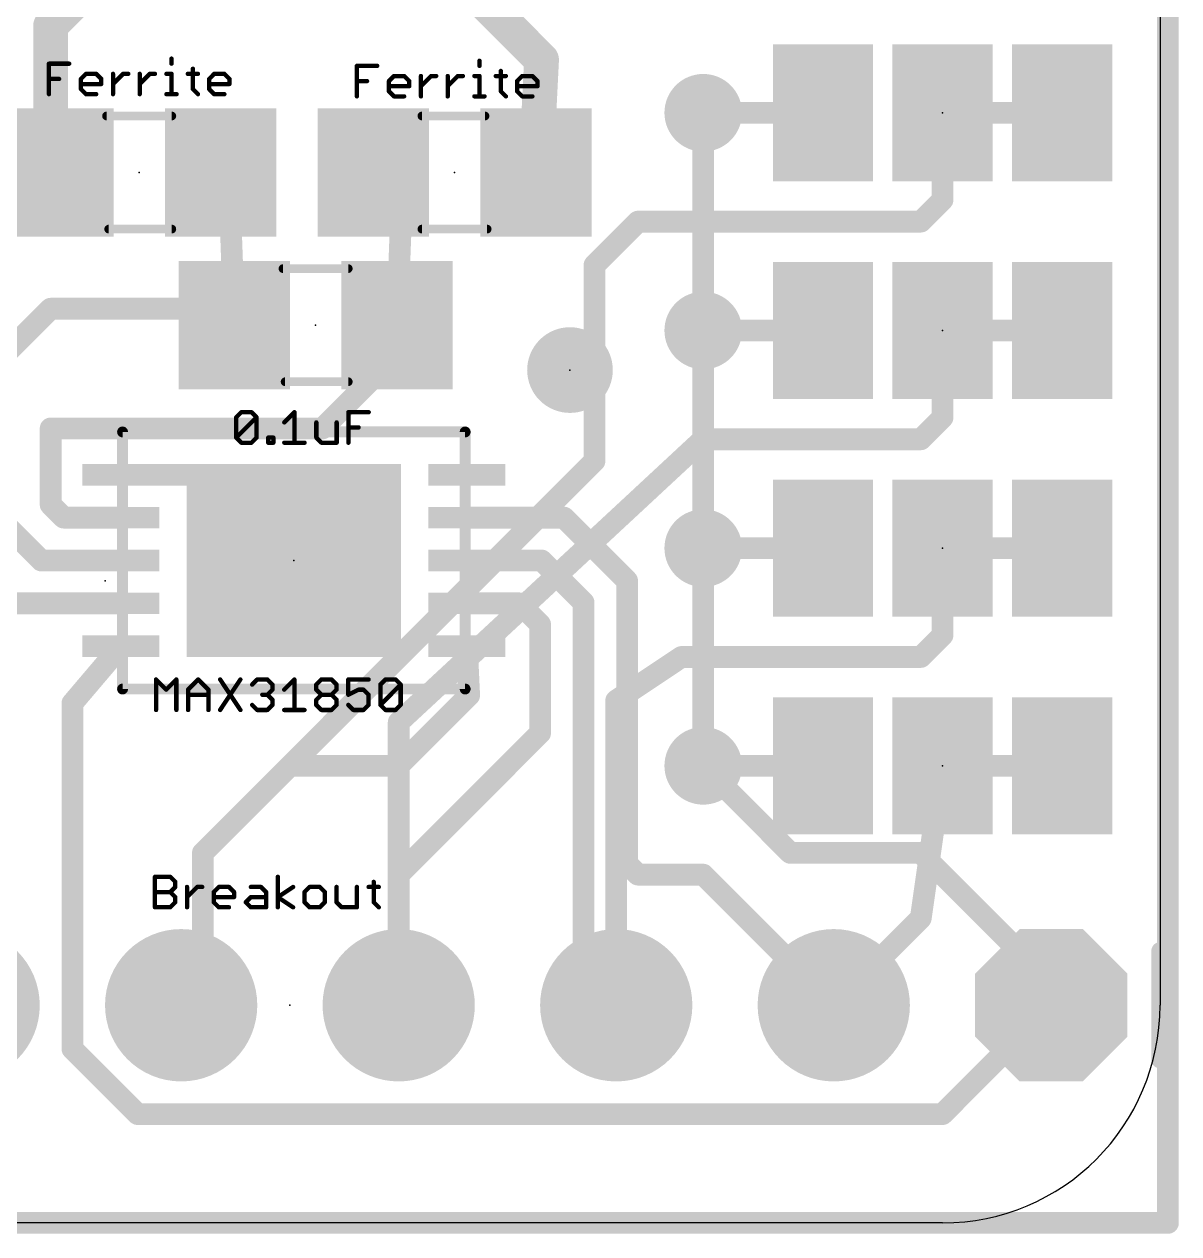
# Model space of a CAD drawing. Extents: x -0.1 to 20.5, y -0.1 to 21.1.
# Drawn here: x 7.06 to 20.54, y -0.13 to 13.99 of the extents above; entities that cross this region are included whole.
import ezdxf

# ---------------------------------------------------------------- set-up
doc = ezdxf.new("R2010")
doc.units = 0
for name, color, linetype in [('1', 12, 'CONTINUOUS'), ('16', 132, 'CONTINUOUS'), ('17', 110, 'CONTINUOUS'), ('18', 110, 'CONTINUOUS'), ('20', 53, 'CONTINUOUS'), ('23', 53, 'CONTINUOUS'), ('24', 53, 'CONTINUOUS'), ('27', 253, 'CONTINUOUS'), ('51', 253, 'CONTINUOUS')]:
    doc.layers.add(name, color=color, linetype=linetype)

# ---------------------------------------------------------------- blocks, each defined once
blk = doc.blocks.new('RECT')
blk.add_solid([(-0.5, -0.5), (0.5, -0.5), (-0.5, 0.5), (0.5, 0.5)])
blk = doc.blocks.new('PIE')
at = {"const_width": 0.5}
blk.add_lwpolyline([(0, -0.25, 1), (0, 0.25, 1), (0, -0.25)], format="xyb", dxfattribs=at)
blk = doc.blocks.new('OCTAGONP')
at = {"const_width": 0.5}
blk.add_lwpolyline([(-0.25, -0.1036), (-0.25, 0.1036), (-0.1036, 0.25), (0.1036, 0.25), (0.25, 0.1036), (0.25, -0.1036), (0.1036, -0.25), (-0.1036, -0.25), (-0.25, -0.1036), (-0.25, 0.1036)], dxfattribs=at)
blk = doc.blocks.new('ROUNDP')
at = {"const_width": 0.5}
blk.add_lwpolyline([(0, -0.25, 1), (0, 0.25, 1), (0, -0.25)], format="xyb", dxfattribs=at)
blk = doc.blocks.new('ROUNDV')
at = {"const_width": 0.5}
blk.add_lwpolyline([(0, -0.25, 1), (0, 0.25, 1), (0, -0.25)], format="xyb", dxfattribs=at)

msp = doc.modelspace()

# ---------------------------------------------------------------- linework, layer by layer
at = {"layer": '1'}
for points, const_width in [([(8.36, 14.964), (7.366, 13.97)], 0.4064), ([(11.86, 14.81), (13.098, 13.572)], 0.4064), ([(7.366, 13.97), (7.366, 12.402)], 0.4064), ([(13.098, 13.572), (13.032, 12.257)], 0.4064), ([(14.986, 12.954), (14.986, 10.414)], 0.254), ([(7.366, 12.402), (7.45, 12.257)], 0.4064), ([(9.444, 12.356), (9.35, 12.257)], 0.254), ([(9.51, 10.476), (9.444, 12.356)], 0.254), ([(11.476, 12.228), (11.132, 12.257)], 0.254), ([(11.41, 10.476), (11.476, 12.228)], 0.254), ([(6.858, 10.16), (7.366, 10.668)], 0.254), ([(7.366, 10.668), (9.382, 10.668)], 0.254), ([(9.382, 10.668), (9.51, 10.476)], 0.254), ([(11.43, 10.684), (11.41, 10.476)], 0.254), ([(11.43, 10.16), (11.43, 10.684)], 0.254), ([(14.986, 7.874), (14.986, 10.414)], 0.254), ([(10.541, 9.271), (11.43, 10.16)], 0.254), ([(7.366, 8.382), (7.366, 9.271)], 0.254), ([(7.366, 9.271), (10.541, 9.271)], 0.254), ([(8.186, 8.73), (9.05, 8.73)], 0.254), ([(9.05, 8.73), (10.16, 7.747)], 0.254), ([(7.518, 8.23), (7.366, 8.382)], 0.254), ([(8.186, 8.23), (7.518, 8.23)], 0.254), ([(12.226, 8.23), (13.36, 8.23)], 0.254), ([(13.36, 8.23), (14.097, 7.493)], 0.254), ([(7.256, 7.73), (6.858, 8.128)], 0.254), ([(14.986, 7.874), (14.986, 5.334)], 0.254), ([(8.186, 7.73), (7.256, 7.73)], 0.254), ([(10.206, 7.73), (10.2053, 7.7293)], 0.254), ([(12.226, 7.73), (13.098, 7.73)], 0.254), ([(13.098, 7.73), (13.589, 7.239)], 0.254), ([(14.097, 7.493), (14.097, 4.191)], 0.254), ([(8.186, 7.23), (6.722, 7.23)], 0.254), ([(12.226, 7.23), (12.836, 7.23)], 0.254), ([(12.836, 7.23), (13.081, 6.985)], 0.254), ([(13.589, 7.239), (13.589, 2.667)], 0.254), ([(13.081, 6.985), (13.081, 5.715)], 0.254), ([(8.186, 6.73), (7.62, 6.064)], 0.254), ([(12.226, 6.73), (12.253, 6.157)], 0.254), ([(12.253, 6.157), (11.43, 5.334)], 0.254), ([(7.62, 6.064), (7.62, 2.032)], 0.254), ([(13.081, 5.715), (11.43, 4.064)], 0.254), ([(10.16, 5.334), (9.144, 4.318)], 0.254), ([(11.43, 5.334), (10.16, 5.334)], 0.254), ([(14.986, 5.334), (16.002, 4.318)], 0.254), ([(9.144, 4.318), (9.144, 2.794)], 0.254), ([(16.002, 4.318), (17.526, 4.318)], 0.254), ([(17.526, 4.318), (19.05, 2.794)], 0.254), ([(14.097, 4.191), (14.224, 4.064)], 0.254), ([(11.43, 4.064), (11.43, 2.54)], 0.254), ([(14.224, 4.064), (14.986, 4.064)], 0.254), ([(14.986, 4.064), (16.51, 2.54)], 0.254), ([(9.144, 2.794), (8.89, 2.54)], 0.254), ([(19.05, 2.794), (19.05, 2.54)], 0.254), ([(13.589, 2.667), (13.97, 2.54)], 0.254), ([(17.78, 1.27), (19.05, 2.54)], 0.254), ([(7.62, 2.032), (8.382, 1.27)], 0.254), ([(8.382, 1.27), (17.78, 1.27)], 0.254)]:
    msp.add_lwpolyline(points, dxfattribs=dict(at, const_width=const_width))
for points, const_width in [([(7.4676, 13.97, 1), (7.2644, 13.97)], 0.2032), ([(7.2942, 14.0418, 1), (7.4378, 13.8982)], 0.2032), ([(13.1995, 13.5669, 1), (12.9965, 13.5771)], 0.2032), ([(13.0262, 13.5002, 1), (13.1698, 13.6438)], 0.2032), ([(15.0495, 12.954, 1), (14.9225, 12.954)], 0.127), ([(7.4539, 12.4529, 1), (7.2781, 12.3511)], 0.2032), ([(7.2644, 12.402, 1), (7.4676, 12.402)], 0.2032), ([(9.5075, 12.3582, 1), (9.3805, 12.3538)], 0.127), ([(9.49, 12.3123, 1), (9.398, 12.3997)], 0.127), ([(7.3621, 12.2061, 1), (7.5379, 12.3079)], 0.2032), ([(9.304, 12.3007, 1), (9.396, 12.2133)], 0.127), ([(11.1373, 12.3203, 1), (11.1267, 12.1937)], 0.127), ([(11.5395, 12.2256, 1), (11.4125, 12.2304)], 0.127), ([(11.4707, 12.1647, 1), (11.4813, 12.2913)], 0.127), ([(12.9305, 12.2621, 1), (13.1335, 12.2519)], 0.2032), ([(7.366, 10.7315, 1), (7.366, 10.6045)], 0.127), ([(7.4109, 10.6231, 1), (7.3211, 10.7129)], 0.127), ([(9.4348, 10.7032, 1), (9.3292, 10.6328)], 0.127), ([(9.382, 10.6045, 1), (9.382, 10.7315)], 0.127), ([(11.4935, 10.684, 1), (11.3665, 10.684)], 0.127), ([(11.4932, 10.6779, 1), (11.3668, 10.6901)], 0.127), ([(9.4465, 10.4738, 1), (9.5735, 10.4782)], 0.127), ([(9.4572, 10.4408, 1), (9.5628, 10.5112)], 0.127), ([(11.3468, 10.4821, 1), (11.4732, 10.4699)], 0.127), ([(11.3465, 10.4784, 1), (11.4735, 10.4736)], 0.127), ([(15.0495, 10.414, 1), (14.9225, 10.414)], 0.127), ([(14.9225, 10.414, 1), (15.0495, 10.414)], 0.127), ([(11.3665, 10.16, 1), (11.4935, 10.16)], 0.127), ([(11.4749, 10.1151, 1), (11.3851, 10.2049)], 0.127), ([(7.4295, 9.271, 1), (7.3025, 9.271)], 0.127), ([(7.366, 9.3345, 1), (7.366, 9.2075)], 0.127), ([(10.4961, 9.3159, 1), (10.5859, 9.2261)], 0.127), ([(10.541, 9.2075, 1), (10.541, 9.3345)], 0.127), ([(8.186, 8.7935, 1), (8.186, 8.6665)], 0.127), ([(9.0921, 8.7775, 1), (9.0079, 8.6825)], 0.127), ([(9.05, 8.6665, 1), (9.05, 8.7935)], 0.127), ([(7.4109, 8.4269, 1), (7.3211, 8.3371)], 0.127), ([(7.3025, 8.382, 1), (7.4295, 8.382)], 0.127), ([(7.518, 8.2935, 1), (7.518, 8.1665)], 0.127), ([(7.4731, 8.1851, 1), (7.5629, 8.2749)], 0.127), ([(8.186, 8.1665, 1), (8.186, 8.2935)], 0.127), ([(12.226, 8.2935, 1), (12.226, 8.1665)], 0.127), ([(13.4049, 8.2749, 1), (13.3151, 8.1851)], 0.127), ([(13.36, 8.1665, 1), (13.36, 8.2935)], 0.127), ([(15.0495, 7.874, 1), (14.9225, 7.874)], 0.127), ([(14.9225, 7.874, 1), (15.0495, 7.874)], 0.127), ([(7.256, 7.7935, 1), (7.256, 7.6665)], 0.127), ([(7.2111, 7.6851, 1), (7.3009, 7.7749)], 0.127), ([(8.186, 7.6665, 1), (8.186, 7.7935)], 0.127), ([(10.2053, 7.7293, 0.1989), (10.16, 7.747)], 0.254), ([(10.1588, 7.8105, 1), (10.1612, 7.6835)], 0.127), ([(10.1179, 7.6995, 1), (10.2021, 7.7945)], 0.127), ([(10.1604, 7.7742, 1), (10.2502, 7.6844)], 0.127), ([(10.2509, 7.6851, 1), (10.1611, 7.7749)], 0.127), ([(10.1612, 7.6835, 1), (10.2493, 7.775)], 0.127), ([(12.226, 7.7935, 1), (12.226, 7.6665)], 0.127), ([(13.1429, 7.7749, 1), (13.0531, 7.6851)], 0.127), ([(13.098, 7.6665, 1), (13.098, 7.7935)], 0.127), ([(14.1605, 7.493, 1), (14.0335, 7.493)], 0.127), ([(14.0521, 7.4481, 1), (14.1419, 7.5379)], 0.127), ([(8.186, 7.1665, 1), (8.186, 7.2935)], 0.127), ([(12.226, 7.2935, 1), (12.226, 7.1665)], 0.127), ([(12.8809, 7.2749, 1), (12.7911, 7.1851)], 0.127), ([(12.836, 7.1665, 1), (12.836, 7.2935)], 0.127), ([(13.6525, 7.239, 1), (13.5255, 7.239)], 0.127), ([(13.5441, 7.1941, 1), (13.6339, 7.2839)], 0.127), ([(13.1445, 6.985, 1), (13.0175, 6.985)], 0.127), ([(13.0361, 6.9401, 1), (13.1259, 7.0299)], 0.127), ([(8.2344, 6.6889, 1), (8.1376, 6.7711)], 0.127), ([(12.2894, 6.733, 1), (12.1626, 6.727)], 0.127), ([(12.1896, 6.154, 1), (12.3164, 6.16)], 0.127), ([(12.2979, 6.1121, 1), (12.2081, 6.2019)], 0.127), ([(7.6835, 6.064, 1), (7.5565, 6.064)], 0.127), ([(7.5716, 6.1051, 1), (7.6684, 6.0229)], 0.127), ([(13.1259, 5.6701, 1), (13.0361, 5.7599)], 0.127), ([(13.0175, 5.715, 1), (13.1445, 5.715)], 0.127), ([(10.16, 5.3975, 1), (10.16, 5.2705)], 0.127), ([(10.2049, 5.2891, 1), (10.1151, 5.3789)], 0.127), ([(11.3851, 5.3789, 1), (11.4749, 5.2891)], 0.127), ([(11.43, 5.2705, 1), (11.43, 5.3975)], 0.127), ([(15.0309, 5.3789, 1), (14.9411, 5.2891)], 0.127), ([(14.9225, 5.334, 1), (15.0495, 5.334)], 0.127), ([(9.2075, 4.318, 1), (9.0805, 4.318)], 0.127), ([(9.0991, 4.3629, 1), (9.1889, 4.2731)], 0.127), ([(16.002, 4.3815, 1), (16.002, 4.2545)], 0.127), ([(15.9571, 4.2731, 1), (16.0469, 4.3629)], 0.127), ([(17.5709, 4.3629, 1), (17.4811, 4.2731)], 0.127), ([(17.526, 4.2545, 1), (17.526, 4.3815)], 0.127), ([(14.1419, 4.2359, 1), (14.0521, 4.1461)], 0.127), ([(14.0335, 4.191, 1), (14.1605, 4.191)], 0.127), ([(11.4935, 4.064, 1), (11.3665, 4.064)], 0.127), ([(11.3851, 4.1089, 1), (11.4749, 4.0191)], 0.127), ([(14.224, 4.1275, 1), (14.224, 4.0005)], 0.127), ([(14.1791, 4.0191, 1), (14.2689, 4.1089)], 0.127), ([(15.0309, 4.1089, 1), (14.9411, 4.0191)], 0.127), ([(14.986, 4.0005, 1), (14.986, 4.1275)], 0.127), ([(9.0805, 2.794, 1), (9.2075, 2.794)], 0.127), ([(9.1889, 2.7491, 1), (9.0991, 2.8389)], 0.127), ([(19.1135, 2.794, 1), (18.9865, 2.794)], 0.127), ([(19.0051, 2.7491, 1), (19.0949, 2.8389)], 0.127), ([(13.6091, 2.7272, 1), (13.5689, 2.6068)], 0.127), ([(13.5255, 2.667, 1), (13.6525, 2.667)], 0.127), ([(8.8451, 2.5849, 1), (8.9349, 2.4951)], 0.127), ([(11.3665, 2.54, 1), (11.4935, 2.54)], 0.127), ([(13.9499, 2.4798, 1), (13.9901, 2.6002)], 0.127), ([(16.4651, 2.4951, 1), (16.5549, 2.5849)], 0.127), ([(18.9865, 2.54, 1), (19.1135, 2.54)], 0.127), ([(19.0949, 2.4951, 1), (19.0051, 2.5849)], 0.127), ([(7.6649, 2.0769, 1), (7.5751, 1.9871)], 0.127), ([(7.5565, 2.032, 1), (7.6835, 2.032)], 0.127), ([(8.382, 1.3335, 1), (8.382, 1.2065)], 0.127), ([(8.3371, 1.2251, 1), (8.4269, 1.3149)], 0.127), ([(17.7351, 1.3149, 1), (17.8249, 1.2251)], 0.127), ([(17.78, 1.2065, 1), (17.78, 1.3335)], 0.127)]:
    msp.add_lwpolyline(points, format="xyb", dxfattribs=dict(at, const_width=const_width))
at = {"layer": '16', "const_width": 0.254}
for points in [[(20.412, 21), (20.412, 0)], [(16.383, 12.954), (14.986, 12.954)], [(17.78, 12.954), (17.78, 11.938)], [(17.78, 12.954), (19.304, 12.954)], [(17.78, 11.938), (17.526, 11.684)], [(14.224, 11.684), (13.716, 11.176)], [(17.526, 11.684), (14.224, 11.684)], [(13.716, 11.176), (13.716, 8.89)], [(16.383, 10.414), (14.986, 10.414)], [(17.78, 10.414), (17.78, 9.398)], [(18.034, 10.414), (19.05, 10.414)], [(17.78, 9.398), (17.526, 9.144)], [(14.986, 9.144), (11.43, 5.842)], [(17.526, 9.144), (14.986, 9.144)], [(13.716, 8.89), (9.144, 4.318)], [(16.383, 7.874), (14.986, 7.874)], [(17.78, 7.874), (17.78, 6.858)], [(18.034, 7.874), (19.05, 7.874)], [(10.16, 7.747), (10.414, 7.62)], [(17.78, 6.858), (17.526, 6.604)], [(14.732, 6.604), (13.97, 6.096)], [(17.526, 6.604), (14.732, 6.604)], [(13.97, 6.096), (13.97, 2.54)], [(11.43, 5.842), (11.43, 2.54)], [(16.256, 5.334), (14.986, 5.334)], [(16.51, 5.08), (16.256, 5.334)], [(16.383, 5.334), (16.51, 5.207)], [(17.78, 5.334), (17.526, 3.556)], [(18.034, 5.334), (19.05, 5.334)], [(16.51, 5.207), (16.51, 5.08)], [(9.144, 4.318), (9.144, 2.794)], [(17.526, 3.556), (16.51, 2.54)], [(9.144, 2.794), (8.89, 2.54)], [(20.412, 0), (2.54, 0)]]:
    msp.add_lwpolyline(points, dxfattribs=at)
at = {"layer": '16', "const_width": 0.127}
for points in [[(14.986, 13.0175, 1), (14.986, 12.8905)], [(16.383, 12.8905, 1), (16.383, 13.0175)], [(17.8435, 12.954, 1), (17.7165, 12.954)], [(17.78, 13.0175, 1), (17.78, 12.8905)], [(19.304, 12.8905, 1), (19.304, 13.0175)], [(17.7165, 11.938, 1), (17.8435, 11.938)], [(17.8249, 11.8931, 1), (17.7351, 11.9829)], [(14.224, 11.7475, 1), (14.224, 11.6205)], [(14.2689, 11.6391, 1), (14.1791, 11.7289)], [(17.4811, 11.7289, 1), (17.5709, 11.6391)], [(17.526, 11.6205, 1), (17.526, 11.7475)], [(13.7795, 11.176, 1), (13.6525, 11.176)], [(13.6711, 11.2209, 1), (13.7609, 11.1311)], [(14.986, 10.4775, 1), (14.986, 10.3505)], [(16.383, 10.3505, 1), (16.383, 10.4775)], [(17.8435, 10.414, 1), (17.7165, 10.414)], [(18.034, 10.4775, 1), (18.034, 10.3505)], [(19.05, 10.3505, 1), (19.05, 10.4775)], [(17.7165, 9.398, 1), (17.8435, 9.398)], [(17.8249, 9.3531, 1), (17.7351, 9.4429)], [(14.986, 9.2075, 1), (14.986, 9.0805)], [(15.0292, 9.0975, 1), (14.9428, 9.1905)], [(17.4811, 9.1889, 1), (17.5709, 9.0991)], [(17.526, 9.0805, 1), (17.526, 9.2075)], [(13.6525, 8.89, 1), (13.7795, 8.89)], [(13.7609, 8.8451, 1), (13.6711, 8.9349)], [(14.986, 7.9375, 1), (14.986, 7.8105)], [(16.383, 7.8105, 1), (16.383, 7.9375)], [(17.8435, 7.874, 1), (17.7165, 7.874)], [(18.034, 7.9375, 1), (18.034, 7.8105)], [(19.05, 7.8105, 1), (19.05, 7.9375)], [(10.1884, 7.8038, 1), (10.1316, 7.6902)], [(10.3856, 7.5632, 1), (10.4424, 7.6768)], [(17.7165, 6.858, 1), (17.8435, 6.858)], [(17.8249, 6.8131, 1), (17.7351, 6.9029)], [(14.732, 6.6675, 1), (14.732, 6.5405)], [(14.7672, 6.5512, 1), (14.6968, 6.6568)], [(17.4811, 6.6489, 1), (17.5709, 6.5591)], [(17.526, 6.5405, 1), (17.526, 6.6675)], [(14.0335, 6.096, 1), (13.9065, 6.096)], [(13.9348, 6.1488, 1), (14.0052, 6.0432)], [(11.4935, 5.842, 1), (11.3665, 5.842)], [(11.3868, 5.8885, 1), (11.4732, 5.7955)], [(14.986, 5.3975, 1), (14.986, 5.2705)], [(16.3009, 5.3789, 1), (16.2111, 5.2891)], [(16.256, 5.2705, 1), (16.256, 5.3975)], [(16.4279, 5.3789, 1), (16.3381, 5.2891)], [(17.8429, 5.325, 1), (17.7171, 5.343)], [(18.034, 5.3975, 1), (18.034, 5.2705)], [(19.05, 5.2705, 1), (19.05, 5.3975)], [(16.5735, 5.207, 1), (16.4465, 5.207)], [(16.4651, 5.1621, 1), (16.5549, 5.2519)], [(16.4465, 5.08, 1), (16.5735, 5.08)], [(16.4651, 5.0351, 1), (16.5549, 5.1249)], [(9.2075, 4.318, 1), (9.0805, 4.318)], [(9.0991, 4.3629, 1), (9.1889, 4.2731)], [(17.5709, 3.5111, 1), (17.4811, 3.6009)], [(17.4631, 3.565, 1), (17.5889, 3.547)], [(9.0805, 2.794, 1), (9.2075, 2.794)], [(9.1889, 2.7491, 1), (9.0991, 2.8389)], [(8.8451, 2.5849, 1), (8.9349, 2.4951)], [(11.3665, 2.54, 1), (11.4935, 2.54)], [(13.9065, 2.54, 1), (14.0335, 2.54)], [(16.4651, 2.5849, 1), (16.5549, 2.4951)], [(20.3485, 0, 1), (20.4755, 0)], [(20.412, -0.0635, 1), (20.412, 0.0635)]]:
    msp.add_lwpolyline(points, format="xyb", dxfattribs=at)
at = {"layer": '20'}
for p, q in [((20.32, 17.78), (20.32, 2.54)), ((17.78, 0), (2.54, 0))]:
    msp.add_line(p, q, dxfattribs=at)
msp.add_arc((17.78, 2.54), 2.54, 270, 0, dxfattribs=at)
at = {"layer": '23'}
for p in [(8.4, 12.257), (12.082, 12.257), (10.46, 10.476), (13.43, 9.952), (10.206, 7.73), (10.16, 2.54)]:
    msp.add_point(p, dxfattribs=at)
at = {"layer": '24'}
for p in [(17.78, 12.954), (17.78, 10.414), (17.78, 7.874), (8.001, 7.493), (17.78, 5.334)]:
    msp.add_point(p, dxfattribs=at)
at = {"layer": '27', "const_width": 0.0508}
for points in [[(7.3459, 13.1714), (7.3459, 13.5273)], [(7.3459, 13.5273), (7.5832, 13.5273)], [(8.7773, 13.5866), (8.7773, 13.5273)], [(12.3731, 13.5612), (12.3731, 13.5019)], [(7.7201, 13.3494), (7.7794, 13.4087)], [(7.7794, 13.4087), (7.8981, 13.4087)], [(7.8981, 13.4087), (7.9574, 13.3494)], [(8.0943, 13.1714), (8.0943, 13.4087)], [(8.0943, 13.29), (8.2129, 13.4087)], [(8.2129, 13.4087), (8.2723, 13.4087)], [(8.4062, 13.1714), (8.4062, 13.4087)], [(8.4062, 13.29), (8.5248, 13.4087)], [(8.5248, 13.4087), (8.5841, 13.4087)], [(8.718, 13.4087), (8.7773, 13.4087)], [(8.7773, 13.4087), (8.7773, 13.1714)], [(8.9675, 13.4087), (9.0861, 13.4087)], [(9.0268, 13.468), (9.0268, 13.2307)], [(9.2169, 13.3494), (9.2762, 13.4087)], [(9.2762, 13.4087), (9.3949, 13.4087)], [(9.3949, 13.4087), (9.4542, 13.3494)], [(10.9417, 13.146), (10.9417, 13.5019)], [(10.9417, 13.5019), (11.1789, 13.5019)], [(12.6225, 13.4426), (12.6225, 13.2053)], [(7.3459, 13.3494), (7.4645, 13.3494)], [(7.7201, 13.2307), (7.7201, 13.3494)], [(7.9574, 13.29), (7.7201, 13.29)], [(7.9574, 13.3494), (7.9574, 13.29)], [(9.2169, 13.2307), (9.2169, 13.3494)], [(9.4542, 13.29), (9.2169, 13.29)], [(9.4542, 13.3494), (9.4542, 13.29)], [(10.9417, 13.3239), (11.0603, 13.3239)], [(11.3159, 13.3239), (11.3752, 13.3833)], [(11.3159, 13.2053), (11.3159, 13.3239)], [(11.5531, 13.2646), (11.3159, 13.2646)], [(11.3752, 13.3833), (11.4938, 13.3833)], [(11.4938, 13.3833), (11.5531, 13.3239)], [(11.5531, 13.3239), (11.5531, 13.2646)], [(11.6901, 13.146), (11.6901, 13.3833)], [(11.6901, 13.2646), (11.8087, 13.3833)], [(11.8087, 13.3833), (11.868, 13.3833)], [(12.0019, 13.146), (12.0019, 13.3833)], [(12.0019, 13.2646), (12.1205, 13.3833)], [(12.1205, 13.3833), (12.1799, 13.3833)], [(12.3137, 13.3833), (12.3731, 13.3833)], [(12.3731, 13.3833), (12.3731, 13.146)], [(12.5632, 13.3833), (12.6818, 13.3833)], [(12.8127, 13.3239), (12.872, 13.3833)], [(12.8127, 13.2053), (12.8127, 13.3239)], [(13.05, 13.2646), (12.8127, 13.2646)], [(12.872, 13.3833), (12.9906, 13.3833)], [(12.9906, 13.3833), (13.05, 13.3239)], [(13.05, 13.3239), (13.05, 13.2646)], [(7.7794, 13.1714), (7.7201, 13.2307)], [(7.8981, 13.1714), (7.7794, 13.1714)], [(8.718, 13.1714), (8.8366, 13.1714)], [(9.0268, 13.2307), (9.0861, 13.1714)], [(9.2762, 13.1714), (9.2169, 13.2307)], [(9.3949, 13.1714), (9.2762, 13.1714)], [(11.3752, 13.146), (11.3159, 13.2053)], [(11.4938, 13.146), (11.3752, 13.146)], [(12.3137, 13.146), (12.4324, 13.146)], [(12.6225, 13.2053), (12.6818, 13.146)], [(12.872, 13.146), (12.8127, 13.2053)], [(12.9906, 13.146), (12.872, 13.146)], [(9.5329, 9.401), (9.5922, 9.4603)], [(9.5922, 9.4603), (9.7109, 9.4603)], [(9.7109, 9.4603), (9.7702, 9.401)], [(10.0942, 9.3417), (10.2128, 9.4603)], [(10.2128, 9.4603), (10.2128, 9.1044)], [(10.8426, 9.1044), (10.8426, 9.4603)], [(10.8426, 9.4603), (11.0799, 9.4603)], [(9.5329, 9.1637), (9.5329, 9.401)], [(9.5329, 9.1637), (9.7702, 9.401)], [(9.7702, 9.401), (9.7702, 9.1637)], [(10.4684, 9.3417), (10.4684, 9.1637)], [(10.7057, 9.1044), (10.7057, 9.3417)], [(9.5922, 9.1044), (9.5329, 9.1637)], [(9.7702, 9.1637), (9.7109, 9.1044)], [(9.9071, 9.1044), (9.9071, 9.1637)], [(9.9071, 9.1637), (9.9664, 9.1637)], [(9.9664, 9.1637), (9.9664, 9.1044)], [(10.4684, 9.1637), (10.5277, 9.1044)], [(10.8426, 9.2824), (10.9613, 9.2824)], [(9.7109, 9.1044), (9.5922, 9.1044)], [(9.9664, 9.1044), (9.9071, 9.1044)], [(10.0942, 9.1044), (10.3315, 9.1044)], [(10.5277, 9.1044), (10.7057, 9.1044)], [(8.5964, 5.9854), (8.5964, 6.3413)], [(8.5964, 6.3413), (8.715, 6.2227)], [(8.715, 6.2227), (8.8337, 6.3413)], [(8.8337, 6.3413), (8.8337, 5.9854)], [(8.9706, 6.2227), (9.0892, 6.3413)], [(9.0892, 6.3413), (9.2079, 6.2227)], [(9.3448, 6.3413), (9.5821, 5.9854)], [(9.5821, 6.3413), (9.3448, 5.9854)], [(9.719, 6.282), (9.7783, 6.3413)], [(9.7783, 6.3413), (9.897, 6.3413)], [(9.897, 6.3413), (9.9563, 6.282)], [(10.0932, 6.2227), (10.2119, 6.3413)], [(10.2119, 6.3413), (10.2119, 5.9854)], [(10.4674, 6.282), (10.5267, 6.3413)], [(10.5267, 6.3413), (10.6454, 6.3413)], [(10.6454, 6.3413), (10.7047, 6.282)], [(11.0789, 6.3413), (10.8416, 6.3413)], [(10.8416, 6.3413), (10.8416, 6.1634)], [(11.2158, 6.282), (11.2752, 6.3413)], [(11.2752, 6.3413), (11.3938, 6.3413)], [(11.3938, 6.3413), (11.4531, 6.282)], [(8.9706, 5.9854), (8.9706, 6.2227)], [(9.2079, 6.2227), (9.2079, 5.9854)], [(9.9563, 6.2227), (9.897, 6.1634)], [(9.9563, 6.282), (9.9563, 6.2227)], [(10.4674, 6.2227), (10.4674, 6.282)], [(10.5267, 6.1634), (10.4674, 6.2227)], [(10.7047, 6.2227), (10.6454, 6.1634)], [(10.7047, 6.282), (10.7047, 6.2227)], [(10.8416, 6.1634), (10.9603, 6.2227)], [(10.9603, 6.2227), (11.0196, 6.2227)], [(11.0196, 6.2227), (11.0789, 6.1634)], [(11.2158, 6.0447), (11.2158, 6.282)], [(11.2158, 6.0447), (11.4531, 6.282)], [(11.4531, 6.282), (11.4531, 6.0447)], [(8.9706, 6.1634), (9.2079, 6.1634)], [(9.7783, 5.9854), (9.719, 6.0447)], [(9.897, 6.1634), (9.8377, 6.1634)], [(9.897, 6.1634), (9.9563, 6.104)], [(9.9563, 6.0447), (9.897, 5.9854)], [(9.9563, 6.104), (9.9563, 6.0447)], [(10.4674, 6.104), (10.5267, 6.1634)], [(10.4674, 6.0447), (10.4674, 6.104)], [(10.5267, 5.9854), (10.4674, 6.0447)], [(10.5267, 6.1634), (10.6454, 6.1634)], [(10.6454, 6.1634), (10.7047, 6.104)], [(10.7047, 6.0447), (10.6454, 5.9854)], [(10.7047, 6.104), (10.7047, 6.0447)], [(10.901, 5.9854), (10.8416, 6.0447)], [(11.0789, 6.0447), (11.0196, 5.9854)], [(11.0789, 6.1634), (11.0789, 6.0447)], [(11.2752, 5.9854), (11.2158, 6.0447)], [(11.4531, 6.0447), (11.3938, 5.9854)], [(9.897, 5.9854), (9.7783, 5.9854)], [(10.0932, 5.9854), (10.3305, 5.9854)], [(10.6454, 5.9854), (10.5267, 5.9854)], [(11.0196, 5.9854), (10.901, 5.9854)], [(11.3938, 5.9854), (11.2752, 5.9854)], [(8.5842, 3.683), (8.5842, 4.0389)], [(8.5842, 4.0389), (8.7622, 4.0389)], [(8.7622, 4.0389), (8.8215, 3.9796)], [(8.8215, 3.9796), (8.8215, 3.9203)], [(10.0187, 3.683), (10.0187, 4.0389)], [(11.1382, 3.9796), (11.1382, 3.7423)], [(8.5842, 3.861), (8.7622, 3.861)], [(8.8215, 3.9203), (8.7622, 3.861)], [(8.7622, 3.861), (8.8215, 3.8016)], [(8.8215, 3.8016), (8.8215, 3.7423)], [(8.9584, 3.683), (8.9584, 3.9203)], [(8.9584, 3.8016), (9.077, 3.9203)], [(9.077, 3.9203), (9.1364, 3.9203)], [(9.2703, 3.861), (9.3296, 3.9203)], [(9.2703, 3.7423), (9.2703, 3.861)], [(9.5075, 3.8016), (9.2703, 3.8016)], [(9.3296, 3.9203), (9.4482, 3.9203)], [(9.4482, 3.9203), (9.5075, 3.861)], [(9.5075, 3.861), (9.5075, 3.8016)], [(9.6445, 3.7423), (9.7038, 3.8016)], [(9.7038, 3.9203), (9.8224, 3.9203)], [(9.7038, 3.8016), (9.8817, 3.8016)], [(9.8224, 3.9203), (9.8817, 3.861)], [(9.8817, 3.861), (9.8817, 3.683)], [(10.0187, 3.8016), (10.1966, 3.9203)], [(10.1966, 3.683), (10.0187, 3.8016)], [(10.3898, 3.9203), (10.3305, 3.861)], [(10.3305, 3.861), (10.3305, 3.7423)], [(10.5085, 3.9203), (10.3898, 3.9203)], [(10.5678, 3.861), (10.5085, 3.9203)], [(10.5678, 3.7423), (10.5678, 3.861)], [(10.7047, 3.9203), (10.7047, 3.7423)], [(10.942, 3.683), (10.942, 3.9203)], [(11.0789, 3.9203), (11.1975, 3.9203)], [(8.7622, 3.683), (8.5842, 3.683)], [(8.8215, 3.7423), (8.7622, 3.683)], [(9.3296, 3.683), (9.2703, 3.7423)], [(9.4482, 3.683), (9.3296, 3.683)], [(9.7038, 3.683), (9.6445, 3.7423)], [(9.8817, 3.683), (9.7038, 3.683)], [(10.3305, 3.7423), (10.3898, 3.683)], [(10.3898, 3.683), (10.5085, 3.683)], [(10.5085, 3.683), (10.5678, 3.7423)], [(10.7047, 3.7423), (10.764, 3.683)], [(10.764, 3.683), (10.942, 3.683)], [(11.1382, 3.7423), (11.1975, 3.683)]]:
    msp.add_lwpolyline(points, dxfattribs=at)
at = {"layer": '27', "const_width": 0.0254}
for points in [[(7.3586, 13.5273, 1), (7.3332, 13.5273)], [(7.3459, 13.54, 1), (7.3459, 13.5146)], [(7.5832, 13.5146, 1), (7.5832, 13.54)], [(8.79, 13.5866, 1), (8.7646, 13.5866)], [(12.3858, 13.5612, 1), (12.3604, 13.5612)], [(7.7794, 13.4214, 1), (7.7794, 13.396)], [(7.7884, 13.3997, 1), (7.7704, 13.4176)], [(7.907, 13.4176, 1), (7.8891, 13.3997)], [(7.8981, 13.396, 1), (7.8981, 13.4214)], [(8.107, 13.4087, 1), (8.0816, 13.4087)], [(8.2129, 13.4214, 1), (8.2129, 13.396)], [(8.2219, 13.3997, 1), (8.204, 13.4176)], [(8.2723, 13.396, 1), (8.2723, 13.4214)], [(8.4189, 13.4087, 1), (8.3934, 13.4087)], [(8.5248, 13.4214, 1), (8.5248, 13.396)], [(8.5338, 13.3997, 1), (8.5158, 13.4176)], [(8.5841, 13.396, 1), (8.5841, 13.4214)], [(8.718, 13.4214, 1), (8.718, 13.396)], [(8.7646, 13.5273, 1), (8.79, 13.5273)], [(8.79, 13.4087, 1), (8.7646, 13.4087)], [(8.7773, 13.396, 1), (8.7773, 13.4214)], [(8.9675, 13.4214, 1), (8.9675, 13.396)], [(9.0395, 13.468, 1), (9.0141, 13.468)], [(9.0861, 13.396, 1), (9.0861, 13.4214)], [(9.2762, 13.4214, 1), (9.2762, 13.396)], [(9.2852, 13.3997, 1), (9.2673, 13.4176)], [(9.4039, 13.4176, 1), (9.3859, 13.3997)], [(9.3949, 13.396, 1), (9.3949, 13.4214)], [(10.9544, 13.5019, 1), (10.929, 13.5019)], [(10.9417, 13.5146, 1), (10.9417, 13.4892)], [(11.1789, 13.4892, 1), (11.1789, 13.5146)], [(12.3604, 13.5019, 1), (12.3858, 13.5019)], [(12.6352, 13.4426, 1), (12.6098, 13.4426)], [(7.3459, 13.3621, 1), (7.3459, 13.3367)], [(7.4645, 13.3367, 1), (7.4645, 13.3621)], [(7.7328, 13.3494, 1), (7.7074, 13.3494)], [(7.7111, 13.3583, 1), (7.7291, 13.3404)], [(7.7201, 13.3027, 1), (7.7201, 13.2773)], [(7.9701, 13.3494, 1), (7.9447, 13.3494)], [(7.9447, 13.29, 1), (7.9701, 13.29)], [(7.9484, 13.3404, 1), (7.9664, 13.3583)], [(7.9574, 13.2773, 1), (7.9574, 13.3027)], [(8.0853, 13.299, 1), (8.1033, 13.2811)], [(8.3972, 13.299, 1), (8.4151, 13.2811)], [(9.2296, 13.3494, 1), (9.2042, 13.3494)], [(9.2169, 13.3027, 1), (9.2169, 13.2773)], [(9.208, 13.3583, 1), (9.2259, 13.3404)], [(9.4669, 13.3494, 1), (9.4415, 13.3494)], [(9.4415, 13.29, 1), (9.4669, 13.29)], [(9.4452, 13.3404, 1), (9.4632, 13.3583)], [(9.4542, 13.2773, 1), (9.4542, 13.3027)], [(10.9417, 13.3367, 1), (10.9417, 13.3112)], [(11.0603, 13.3112, 1), (11.0603, 13.3367)], [(11.3286, 13.3239, 1), (11.3032, 13.3239)], [(11.3069, 13.3329, 1), (11.3248, 13.315)], [(11.3159, 13.2773, 1), (11.3159, 13.2519)], [(11.3752, 13.396, 1), (11.3752, 13.3706)], [(11.3842, 13.3743, 1), (11.3662, 13.3922)], [(11.5028, 13.3922, 1), (11.4848, 13.3743)], [(11.4938, 13.3706, 1), (11.4938, 13.396)], [(11.5658, 13.3239, 1), (11.5404, 13.3239)], [(11.5404, 13.2646, 1), (11.5658, 13.2646)], [(11.5441, 13.315, 1), (11.5621, 13.3329)], [(11.5531, 13.2519, 1), (11.5531, 13.2773)], [(11.7028, 13.3833, 1), (11.6774, 13.3833)], [(11.6811, 13.2736, 1), (11.699, 13.2557)], [(11.8087, 13.396, 1), (11.8087, 13.3706)], [(11.8177, 13.3743, 1), (11.7997, 13.3922)], [(11.868, 13.3706, 1), (11.868, 13.396)], [(12.0146, 13.3833, 1), (11.9892, 13.3833)], [(11.9929, 13.2736, 1), (12.0109, 13.2557)], [(12.1205, 13.396, 1), (12.1205, 13.3706)], [(12.1295, 13.3743, 1), (12.1116, 13.3922)], [(12.1799, 13.3706, 1), (12.1799, 13.396)], [(12.3137, 13.396, 1), (12.3137, 13.3706)], [(12.3858, 13.3833, 1), (12.3604, 13.3833)], [(12.3731, 13.3706, 1), (12.3731, 13.396)], [(12.5632, 13.396, 1), (12.5632, 13.3706)], [(12.6818, 13.3706, 1), (12.6818, 13.396)], [(12.8254, 13.3239, 1), (12.8, 13.3239)], [(12.8037, 13.3329, 1), (12.8217, 13.315)], [(12.8127, 13.2773, 1), (12.8127, 13.2519)], [(12.872, 13.396, 1), (12.872, 13.3706)], [(12.881, 13.3743, 1), (12.863, 13.3922)], [(12.9996, 13.3922, 1), (12.9817, 13.3743)], [(12.9906, 13.3706, 1), (12.9906, 13.396)], [(13.0627, 13.3239, 1), (13.0373, 13.3239)], [(13.0373, 13.2646, 1), (13.0627, 13.2646)], [(13.041, 13.315, 1), (13.0589, 13.3329)], [(13.05, 13.2519, 1), (13.05, 13.2773)], [(7.3332, 13.1714, 1), (7.3586, 13.1714)], [(7.7291, 13.2397, 1), (7.7111, 13.2217)], [(7.7074, 13.2307, 1), (7.7328, 13.2307)], [(7.7794, 13.1841, 1), (7.7794, 13.1587)], [(7.7704, 13.1624, 1), (7.7884, 13.1804)], [(7.8981, 13.1587, 1), (7.8981, 13.1841)], [(8.0816, 13.1714, 1), (8.107, 13.1714)], [(8.3934, 13.1714, 1), (8.4189, 13.1714)], [(8.718, 13.1841, 1), (8.718, 13.1587)], [(8.7646, 13.1714, 1), (8.79, 13.1714)], [(8.8366, 13.1587, 1), (8.8366, 13.1841)], [(9.0358, 13.2397, 1), (9.0178, 13.2217)], [(9.0141, 13.2307, 1), (9.0395, 13.2307)], [(9.0771, 13.1624, 1), (9.0951, 13.1804)], [(9.2042, 13.2307, 1), (9.2296, 13.2307)], [(9.2259, 13.2397, 1), (9.208, 13.2217)], [(9.2762, 13.1841, 1), (9.2762, 13.1587)], [(9.2673, 13.1624, 1), (9.2852, 13.1804)], [(9.3949, 13.1587, 1), (9.3949, 13.1841)], [(10.929, 13.146, 1), (10.9544, 13.146)], [(11.3248, 13.2143, 1), (11.3069, 13.1963)], [(11.3032, 13.2053, 1), (11.3286, 13.2053)], [(11.3752, 13.1587, 1), (11.3752, 13.1333)], [(11.3662, 13.137, 1), (11.3842, 13.155)], [(11.4938, 13.1333, 1), (11.4938, 13.1587)], [(11.6774, 13.146, 1), (11.7028, 13.146)], [(11.9892, 13.146, 1), (12.0146, 13.146)], [(12.3137, 13.1587, 1), (12.3137, 13.1333)], [(12.3604, 13.146, 1), (12.3858, 13.146)], [(12.4324, 13.1333, 1), (12.4324, 13.1587)], [(12.6315, 13.2143, 1), (12.6135, 13.1963)], [(12.6098, 13.2053, 1), (12.6352, 13.2053)], [(12.6729, 13.137, 1), (12.6908, 13.155)], [(12.8217, 13.2143, 1), (12.8037, 13.1963)], [(12.8, 13.2053, 1), (12.8254, 13.2053)], [(12.872, 13.1587, 1), (12.872, 13.1333)], [(12.863, 13.137, 1), (12.881, 13.155)], [(12.9906, 13.1333, 1), (12.9906, 13.1587)], [(9.5922, 9.473, 1), (9.5922, 9.4476)], [(9.6012, 9.4513, 1), (9.5832, 9.4693)], [(9.7198, 9.4693, 1), (9.7019, 9.4513)], [(9.7109, 9.4476, 1), (9.7109, 9.473)], [(10.2255, 9.4603, 1), (10.2001, 9.4603)], [(10.2218, 9.4513, 1), (10.2039, 9.4693)], [(10.8553, 9.4603, 1), (10.8299, 9.4603)], [(10.8426, 9.473, 1), (10.8426, 9.4476)], [(11.0799, 9.4476, 1), (11.0799, 9.473)], [(9.5456, 9.401, 1), (9.5202, 9.401)], [(9.5239, 9.41, 1), (9.5419, 9.392)], [(9.7829, 9.401, 1), (9.7575, 9.401)], [(9.7791, 9.392, 1), (9.7612, 9.41)], [(9.7612, 9.392, 1), (9.7791, 9.41)], [(10.0852, 9.3506, 1), (10.1032, 9.3327)], [(10.4811, 9.3417, 1), (10.4557, 9.3417)], [(10.7184, 9.3417, 1), (10.693, 9.3417)], [(9.5419, 9.1727, 1), (9.5239, 9.1547)], [(9.5239, 9.1727, 1), (9.5419, 9.1547)], [(9.5202, 9.1637, 1), (9.5456, 9.1637)], [(9.7575, 9.1637, 1), (9.7829, 9.1637)], [(9.7791, 9.1547, 1), (9.7612, 9.1727)], [(9.9198, 9.1637, 1), (9.8944, 9.1637)], [(9.9071, 9.1764, 1), (9.9071, 9.151)], [(9.9791, 9.1637, 1), (9.9537, 9.1637)], [(9.9664, 9.151, 1), (9.9664, 9.1764)], [(10.4774, 9.1727, 1), (10.4594, 9.1547)], [(10.4557, 9.1637, 1), (10.4811, 9.1637)], [(10.8426, 9.2951, 1), (10.8426, 9.2697)], [(10.9613, 9.2697, 1), (10.9613, 9.2951)], [(9.5922, 9.1171, 1), (9.5922, 9.0917)], [(9.5832, 9.0954, 1), (9.6012, 9.1134)], [(9.7019, 9.1134, 1), (9.7198, 9.0954)], [(9.7109, 9.0917, 1), (9.7109, 9.1171)], [(9.9071, 9.1171, 1), (9.9071, 9.0917)], [(9.8944, 9.1044, 1), (9.9198, 9.1044)], [(9.9537, 9.1044, 1), (9.9791, 9.1044)], [(9.9664, 9.0917, 1), (9.9664, 9.1171)], [(10.0942, 9.1171, 1), (10.0942, 9.0917)], [(10.2001, 9.1044, 1), (10.2255, 9.1044)], [(10.3315, 9.0917, 1), (10.3315, 9.1171)], [(10.5277, 9.1171, 1), (10.5277, 9.0917)], [(10.5188, 9.0954, 1), (10.5367, 9.1134)], [(10.693, 9.1044, 1), (10.7184, 9.1044)], [(10.7057, 9.0917, 1), (10.7057, 9.1171)], [(10.8299, 9.1044, 1), (10.8553, 9.1044)], [(8.6091, 6.3413, 1), (8.5837, 6.3413)], [(8.6054, 6.3503, 1), (8.5874, 6.3323)], [(8.8464, 6.3413, 1), (8.821, 6.3413)], [(8.8426, 6.3323, 1), (8.8247, 6.3503)], [(9.0982, 6.3503, 1), (9.0803, 6.3323)], [(9.0982, 6.3323, 1), (9.0803, 6.3503)], [(9.3554, 6.3483, 1), (9.3342, 6.3343)], [(9.5926, 6.3343, 1), (9.5715, 6.3483)], [(9.7783, 6.354, 1), (9.7783, 6.3286)], [(9.7873, 6.3323, 1), (9.7694, 6.3503)], [(9.9059, 6.3503, 1), (9.888, 6.3323)], [(9.897, 6.3286, 1), (9.897, 6.354)], [(10.2246, 6.3413, 1), (10.1992, 6.3413)], [(10.2208, 6.3323, 1), (10.2029, 6.3503)], [(10.5267, 6.354, 1), (10.5267, 6.3286)], [(10.5357, 6.3323, 1), (10.5178, 6.3503)], [(10.6544, 6.3503, 1), (10.6364, 6.3323)], [(10.6454, 6.3286, 1), (10.6454, 6.354)], [(10.8416, 6.354, 1), (10.8416, 6.3286)], [(10.8543, 6.3413, 1), (10.8289, 6.3413)], [(11.0789, 6.3286, 1), (11.0789, 6.354)], [(11.2752, 6.354, 1), (11.2752, 6.3286)], [(11.2841, 6.3323, 1), (11.2662, 6.3503)], [(11.4028, 6.3503, 1), (11.3848, 6.3323)], [(11.3938, 6.3286, 1), (11.3938, 6.354)], [(8.7061, 6.2316, 1), (8.724, 6.2137)], [(8.7061, 6.2137, 1), (8.724, 6.2316)], [(8.9833, 6.2227, 1), (8.9579, 6.2227)], [(8.9616, 6.2316, 1), (8.9796, 6.2137)], [(9.2206, 6.2227, 1), (9.1952, 6.2227)], [(9.1989, 6.2137, 1), (9.2169, 6.2316)], [(9.71, 6.291, 1), (9.728, 6.273)], [(9.969, 6.282, 1), (9.9436, 6.282)], [(9.9436, 6.2227, 1), (9.969, 6.2227)], [(9.9473, 6.273, 1), (9.9653, 6.291)], [(9.9653, 6.2137, 1), (9.9473, 6.2316)], [(10.0842, 6.2316, 1), (10.1022, 6.2137)], [(10.4801, 6.282, 1), (10.4547, 6.282)], [(10.4547, 6.2227, 1), (10.4801, 6.2227)], [(10.4585, 6.291, 1), (10.4764, 6.273)], [(10.4764, 6.2316, 1), (10.4585, 6.2137)], [(10.7174, 6.282, 1), (10.692, 6.282)], [(10.692, 6.2227, 1), (10.7174, 6.2227)], [(10.6957, 6.273, 1), (10.7137, 6.291)], [(10.7137, 6.2137, 1), (10.6957, 6.2316)], [(10.9603, 6.2354, 1), (10.9603, 6.21)], [(10.966, 6.2113, 1), (10.9546, 6.234)], [(11.0286, 6.2316, 1), (11.0106, 6.2137)], [(11.0196, 6.21, 1), (11.0196, 6.2354)], [(11.2285, 6.282, 1), (11.2031, 6.282)], [(11.2069, 6.291, 1), (11.2248, 6.273)], [(11.4658, 6.282, 1), (11.4404, 6.282)], [(11.4621, 6.273, 1), (11.4441, 6.291)], [(11.4441, 6.273, 1), (11.4621, 6.291)], [(8.9706, 6.1761, 1), (8.9706, 6.1507)], [(9.2079, 6.1507, 1), (9.2079, 6.1761)], [(9.728, 6.0537, 1), (9.71, 6.0357)], [(9.8377, 6.1761, 1), (9.8377, 6.1507)], [(9.9059, 6.1723, 1), (9.888, 6.1544)], [(9.888, 6.1723, 1), (9.9059, 6.1544)], [(9.897, 6.1507, 1), (9.897, 6.1761)], [(9.969, 6.104, 1), (9.9436, 6.104)], [(9.9473, 6.0951, 1), (9.9653, 6.113)], [(9.9653, 6.0357, 1), (9.9473, 6.0537)], [(10.4801, 6.104, 1), (10.4547, 6.104)], [(10.4585, 6.113, 1), (10.4764, 6.0951)], [(10.4764, 6.0537, 1), (10.4585, 6.0357)], [(10.5267, 6.1761, 1), (10.5267, 6.1507)], [(10.5357, 6.1544, 1), (10.5178, 6.1723)], [(10.5178, 6.1544, 1), (10.5357, 6.1723)], [(10.6544, 6.1723, 1), (10.6364, 6.1544)], [(10.6364, 6.1723, 1), (10.6544, 6.1544)], [(10.6454, 6.1507, 1), (10.6454, 6.1761)], [(10.7174, 6.104, 1), (10.692, 6.104)], [(10.6957, 6.0951, 1), (10.7137, 6.113)], [(10.7137, 6.0357, 1), (10.6957, 6.0537)], [(10.8289, 6.1634, 1), (10.8543, 6.1634)], [(10.836, 6.1747, 1), (10.8473, 6.152)], [(10.8506, 6.0537, 1), (10.8327, 6.0357)], [(11.0916, 6.1634, 1), (11.0662, 6.1634)], [(11.0699, 6.1544, 1), (11.0879, 6.1723)], [(11.0879, 6.0357, 1), (11.0699, 6.0537)], [(11.2248, 6.0537, 1), (11.2069, 6.0357)], [(11.4621, 6.0357, 1), (11.4441, 6.0537)], [(8.5837, 5.9854, 1), (8.6091, 5.9854)], [(8.821, 5.9854, 1), (8.8464, 5.9854)], [(8.9579, 5.9854, 1), (8.9833, 5.9854)], [(9.1952, 5.9854, 1), (9.2206, 5.9854)], [(9.3342, 5.9924, 1), (9.3554, 5.9784)], [(9.5715, 5.9784, 1), (9.5926, 5.9924)], [(9.7783, 5.9981, 1), (9.7783, 5.9727)], [(9.7694, 5.9764, 1), (9.7873, 5.9944)], [(9.888, 5.9944, 1), (9.9059, 5.9764)], [(9.897, 5.9727, 1), (9.897, 5.9981)], [(9.9436, 6.0447, 1), (9.969, 6.0447)], [(10.0932, 5.9981, 1), (10.0932, 5.9727)], [(10.1992, 5.9854, 1), (10.2246, 5.9854)], [(10.3305, 5.9727, 1), (10.3305, 5.9981)], [(10.4547, 6.0447, 1), (10.4801, 6.0447)], [(10.5267, 5.9981, 1), (10.5267, 5.9727)], [(10.5178, 5.9764, 1), (10.5357, 5.9944)], [(10.6364, 5.9944, 1), (10.6544, 5.9764)], [(10.6454, 5.9727, 1), (10.6454, 5.9981)], [(10.692, 6.0447, 1), (10.7174, 6.0447)], [(10.901, 5.9981, 1), (10.901, 5.9727)], [(10.892, 5.9764, 1), (10.9099, 5.9944)], [(11.0106, 5.9944, 1), (11.0286, 5.9764)], [(11.0196, 5.9727, 1), (11.0196, 5.9981)], [(11.0662, 6.0447, 1), (11.0916, 6.0447)], [(11.2031, 6.0447, 1), (11.2285, 6.0447)], [(11.2069, 6.0537, 1), (11.2248, 6.0357)], [(11.2752, 5.9981, 1), (11.2752, 5.9727)], [(11.2662, 5.9764, 1), (11.2841, 5.9944)], [(11.3848, 5.9944, 1), (11.4028, 5.9764)], [(11.3938, 5.9727, 1), (11.3938, 5.9981)], [(11.4404, 6.0447, 1), (11.4658, 6.0447)], [(8.5969, 4.0389, 1), (8.5715, 4.0389)], [(8.5842, 4.0516, 1), (8.5842, 4.0262)], [(8.7711, 4.0479, 1), (8.7532, 4.0299)], [(8.7622, 4.0262, 1), (8.7622, 4.0516)], [(8.8342, 3.9796, 1), (8.8088, 3.9796)], [(8.8125, 3.9706, 1), (8.8305, 3.9886)], [(10.0314, 4.0389, 1), (10.006, 4.0389)], [(11.1509, 3.9796, 1), (11.1255, 3.9796)], [(8.5842, 3.8737, 1), (8.5842, 3.8483)], [(8.7711, 3.8699, 1), (8.7532, 3.852)], [(8.7532, 3.8699, 1), (8.7711, 3.852)], [(8.7622, 3.8483, 1), (8.7622, 3.8737)], [(8.8088, 3.9203, 1), (8.8342, 3.9203)], [(8.8342, 3.8016, 1), (8.8088, 3.8016)], [(8.8305, 3.9113, 1), (8.8125, 3.9292)], [(8.8125, 3.7927, 1), (8.8305, 3.8106)], [(8.9711, 3.9203, 1), (8.9457, 3.9203)], [(8.9494, 3.8106, 1), (8.9674, 3.7927)], [(9.077, 3.933, 1), (9.077, 3.9076)], [(9.086, 3.9113, 1), (9.0681, 3.9292)], [(9.1364, 3.9076, 1), (9.1364, 3.933)], [(9.283, 3.861, 1), (9.2576, 3.861)], [(9.2613, 3.8699, 1), (9.2792, 3.852)], [(9.2703, 3.8143, 1), (9.2703, 3.7889)], [(9.3296, 3.933, 1), (9.3296, 3.9076)], [(9.3385, 3.9113, 1), (9.3206, 3.9292)], [(9.4572, 3.9292, 1), (9.4392, 3.9113)], [(9.4482, 3.9076, 1), (9.4482, 3.933)], [(9.5202, 3.861, 1), (9.4948, 3.861)], [(9.4948, 3.8016, 1), (9.5202, 3.8016)], [(9.4985, 3.852, 1), (9.5165, 3.8699)], [(9.5075, 3.7889, 1), (9.5075, 3.8143)], [(9.7038, 3.933, 1), (9.7038, 3.9076)], [(9.7038, 3.8143, 1), (9.7038, 3.7889)], [(9.7128, 3.7927, 1), (9.6948, 3.8106)], [(9.8314, 3.9292, 1), (9.8134, 3.9113)], [(9.8224, 3.9076, 1), (9.8224, 3.933)], [(9.8944, 3.861, 1), (9.869, 3.861)], [(9.8727, 3.852, 1), (9.8907, 3.8699)], [(9.8817, 3.7889, 1), (9.8817, 3.8143)], [(10.0257, 3.8122, 1), (10.0116, 3.7911)], [(10.0116, 3.8122, 1), (10.0257, 3.7911)], [(10.2037, 3.9097, 1), (10.1896, 3.9308)], [(10.3432, 3.861, 1), (10.3178, 3.861)], [(10.3215, 3.8699, 1), (10.3395, 3.852)], [(10.3898, 3.933, 1), (10.3898, 3.9076)], [(10.3988, 3.9113, 1), (10.3808, 3.9292)], [(10.5174, 3.9292, 1), (10.4995, 3.9113)], [(10.5085, 3.9076, 1), (10.5085, 3.933)], [(10.5805, 3.861, 1), (10.5551, 3.861)], [(10.5588, 3.852, 1), (10.5768, 3.8699)], [(10.7174, 3.9203, 1), (10.692, 3.9203)], [(10.9547, 3.9203, 1), (10.9293, 3.9203)], [(11.0789, 3.933, 1), (11.0789, 3.9076)], [(11.1975, 3.9076, 1), (11.1975, 3.933)], [(8.5842, 3.6957, 1), (8.5842, 3.6703)], [(8.5715, 3.683, 1), (8.5969, 3.683)], [(8.7532, 3.692, 1), (8.7711, 3.674)], [(8.7622, 3.6703, 1), (8.7622, 3.6957)], [(8.8088, 3.7423, 1), (8.8342, 3.7423)], [(8.8305, 3.7333, 1), (8.8125, 3.7513)], [(8.9457, 3.683, 1), (8.9711, 3.683)], [(9.2792, 3.7513, 1), (9.2613, 3.7333)], [(9.2576, 3.7423, 1), (9.283, 3.7423)], [(9.3296, 3.6957, 1), (9.3296, 3.6703)], [(9.3206, 3.674, 1), (9.3385, 3.692)], [(9.4482, 3.6703, 1), (9.4482, 3.6957)], [(9.6534, 3.7513, 1), (9.6355, 3.7333)], [(9.6355, 3.7513, 1), (9.6534, 3.7333)], [(9.7038, 3.6957, 1), (9.7038, 3.6703)], [(9.6948, 3.674, 1), (9.7128, 3.692)], [(9.869, 3.683, 1), (9.8944, 3.683)], [(9.8817, 3.6703, 1), (9.8817, 3.6957)], [(10.006, 3.683, 1), (10.0314, 3.683)], [(10.1896, 3.6724, 1), (10.2037, 3.6936)], [(10.3395, 3.7513, 1), (10.3215, 3.7333)], [(10.3178, 3.7423, 1), (10.3432, 3.7423)], [(10.3898, 3.6957, 1), (10.3898, 3.6703)], [(10.3808, 3.674, 1), (10.3988, 3.692)], [(10.4995, 3.692, 1), (10.5174, 3.674)], [(10.5085, 3.6703, 1), (10.5085, 3.6957)], [(10.5551, 3.7423, 1), (10.5805, 3.7423)], [(10.5768, 3.7333, 1), (10.5588, 3.7513)], [(10.7137, 3.7513, 1), (10.6957, 3.7333)], [(10.692, 3.7423, 1), (10.7174, 3.7423)], [(10.764, 3.6957, 1), (10.764, 3.6703)], [(10.755, 3.674, 1), (10.773, 3.692)], [(10.9293, 3.683, 1), (10.9547, 3.683)], [(10.942, 3.6703, 1), (10.942, 3.6957)], [(11.1255, 3.7423, 1), (11.1509, 3.7423)], [(11.1472, 3.7513, 1), (11.1293, 3.7333)], [(11.1886, 3.674, 1), (11.2065, 3.692)]]:
    msp.add_lwpolyline(points, format="xyb", dxfattribs=at)
at = {"layer": '51'}
for points, const_width in [([(8.019, 12.917), (8.781, 12.917)], 0.1016), ([(12.438, 12.917), (11.701, 12.917)], 0.1016), ([(8.044, 11.597), (8.781, 11.597)], 0.1016), ([(12.463, 11.597), (11.701, 11.597)], 0.1016), ([(10.079, 11.136), (10.841, 11.136)], 0.1016), ([(10.104, 9.816), (10.841, 9.816)], 0.1016), ([(8.206, 6.23), (8.206, 9.23)], 0.127), ([(8.206, 9.23), (12.206, 9.23)], 0.127), ([(12.206, 9.23), (12.206, 6.23)], 0.127), ([(12.206, 6.23), (8.206, 6.23)], 0.127), ([(20.32, 1.905), (20.32, 3.175)], 0.2032)]:
    msp.add_lwpolyline(points, dxfattribs=dict(at, const_width=const_width))
for points, const_width in [([(8.019, 12.9424, 1), (8.019, 12.8916)], 0.0508), ([(8.781, 12.8916, 1), (8.781, 12.9424)], 0.0508), ([(11.701, 12.9424, 1), (11.701, 12.8916)], 0.0508), ([(12.438, 12.8916, 1), (12.438, 12.9424)], 0.0508), ([(8.044, 11.6224, 1), (8.044, 11.5716)], 0.0508), ([(8.781, 11.5716, 1), (8.781, 11.6224)], 0.0508), ([(11.701, 11.6224, 1), (11.701, 11.5716)], 0.0508), ([(12.463, 11.5716, 1), (12.463, 11.6224)], 0.0508), ([(10.079, 11.1614, 1), (10.079, 11.1106)], 0.0508), ([(10.841, 11.1106, 1), (10.841, 11.1614)], 0.0508), ([(10.104, 9.8414, 1), (10.104, 9.7906)], 0.0508), ([(10.841, 9.7906, 1), (10.841, 9.8414)], 0.0508), ([(8.2378, 9.23, 1), (8.1742, 9.23)], 0.0635), ([(8.206, 9.2618, 1), (8.206, 9.1982)], 0.0635), ([(12.2378, 9.23, 1), (12.1743, 9.23)], 0.0635), ([(12.206, 9.1982, 1), (12.206, 9.2618)], 0.0635), ([(8.1742, 6.23, 1), (8.2378, 6.23)], 0.0635), ([(8.206, 6.2618, 1), (8.206, 6.1983)], 0.0635), ([(12.1743, 6.23, 1), (12.2378, 6.23)], 0.0635), ([(12.206, 6.1983, 1), (12.206, 6.2618)], 0.0635), ([(20.3708, 3.175, 1), (20.2692, 3.175)], 0.1016), ([(20.2692, 1.905, 1), (20.3708, 1.905)], 0.1016)]:
    msp.add_lwpolyline(points, format="xyb", dxfattribs=dict(at, const_width=const_width))

# ---------------------------------------------------------------- block references
at = {"layer": '1'}
for p, xscale, yscale in [((7.45, 12.257), 1.3, 1.5), ((9.35, 12.257), 1.3, 1.5), ((9.51, 10.476), 1.3, 1.5), ((11.41, 10.476), 1.3, 1.5), ((8.186, 8.73), 0.9, 0.25), ((10.206, 7.73), 2.5, 2.25), ((8.186, 8.23), 0.9, 0.25), ((8.186, 7.73), 0.9, 0.25), ((8.186, 7.23), 0.9, 0.25), ((8.186, 6.73), 0.9, 0.25)]:
    msp.add_blockref('RECT', p, dxfattribs=dict(at, xscale=xscale, yscale=yscale))
at = {"layer": '1', "rotation": 180}
for p, xscale, yscale in [((11.132, 12.257), 1.3, 1.5), ((13.032, 12.257), 1.3, 1.5), ((12.226, 8.73), 0.9, 0.25), ((12.226, 8.23), 0.9, 0.25), ((12.226, 7.73), 0.9, 0.25), ((12.226, 7.23), 0.9, 0.25), ((12.226, 6.73), 0.9, 0.25)]:
    msp.add_blockref('RECT', p, dxfattribs=dict(at, xscale=xscale, yscale=yscale))
at = {"layer": '1'}
msp.add_blockref('PIE', (13.43, 9.952), dxfattribs=at)
at = {"layer": '16', "xscale": 1.1684, "yscale": 1.6002, "rotation": 180}
for p in [(16.383, 12.954), (17.78, 12.954), (19.177, 12.954), (16.383, 10.414), (17.78, 10.414), (19.177, 10.414), (16.383, 7.874), (17.78, 7.874), (19.177, 7.874), (16.383, 5.334), (17.78, 5.334), (19.177, 5.334)]:
    msp.add_blockref('RECT', p, dxfattribs=at)
at = {"layer": '17', "xscale": 1.778, "yscale": 1.778, "rotation": 270}
for name, p in [('ROUNDP', (6.35, 2.54)), ('ROUNDP', (6.35, 2.54)), ('ROUNDP', (8.89, 2.54)), ('ROUNDP', (8.89, 2.54)), ('ROUNDP', (11.43, 2.54)), ('ROUNDP', (11.43, 2.54)), ('ROUNDP', (13.97, 2.54)), ('ROUNDP', (13.97, 2.54)), ('ROUNDP', (16.51, 2.54)), ('ROUNDP', (16.51, 2.54)), ('OCTAGONP', (19.05, 2.54)), ('OCTAGONP', (19.05, 2.54))]:
    msp.add_blockref(name, p, dxfattribs=at)
at = {"layer": '18', "xscale": 0.9064, "yscale": 0.9064}
for p in [(14.986, 12.954), (14.986, 12.954), (14.986, 10.414), (14.986, 10.414), (10.16, 7.747), (10.16, 7.747), (14.986, 7.874), (14.986, 7.874), (14.986, 5.334), (14.986, 5.334)]:
    msp.add_blockref('ROUNDV', p, dxfattribs=at)
at = {"layer": '51', "xscale": 0.7501, "yscale": 1.4501}
for p in [(7.6829, 12.2582), (9.1307, 12.2582), (9.7429, 10.4771), (11.1906, 10.4771)]:
    msp.add_blockref('RECT', p, dxfattribs=at)
at = {"layer": '51', "rotation": 180}
for p, xscale, yscale in [((11.3514, 12.2559), 0.7501, 1.4501), ((12.7992, 12.2559), 0.7501, 1.4501), ((8.89, 2.54), 0.508, 0.508), ((11.43, 2.54), 0.508, 0.508), ((13.97, 2.54), 0.508, 0.508), ((16.51, 2.54), 0.508, 0.508), ((19.05, 2.54), 0.508, 0.508)]:
    msp.add_blockref('RECT', p, dxfattribs=dict(at, xscale=xscale, yscale=yscale))

doc.saveas('drawing.dxf')
